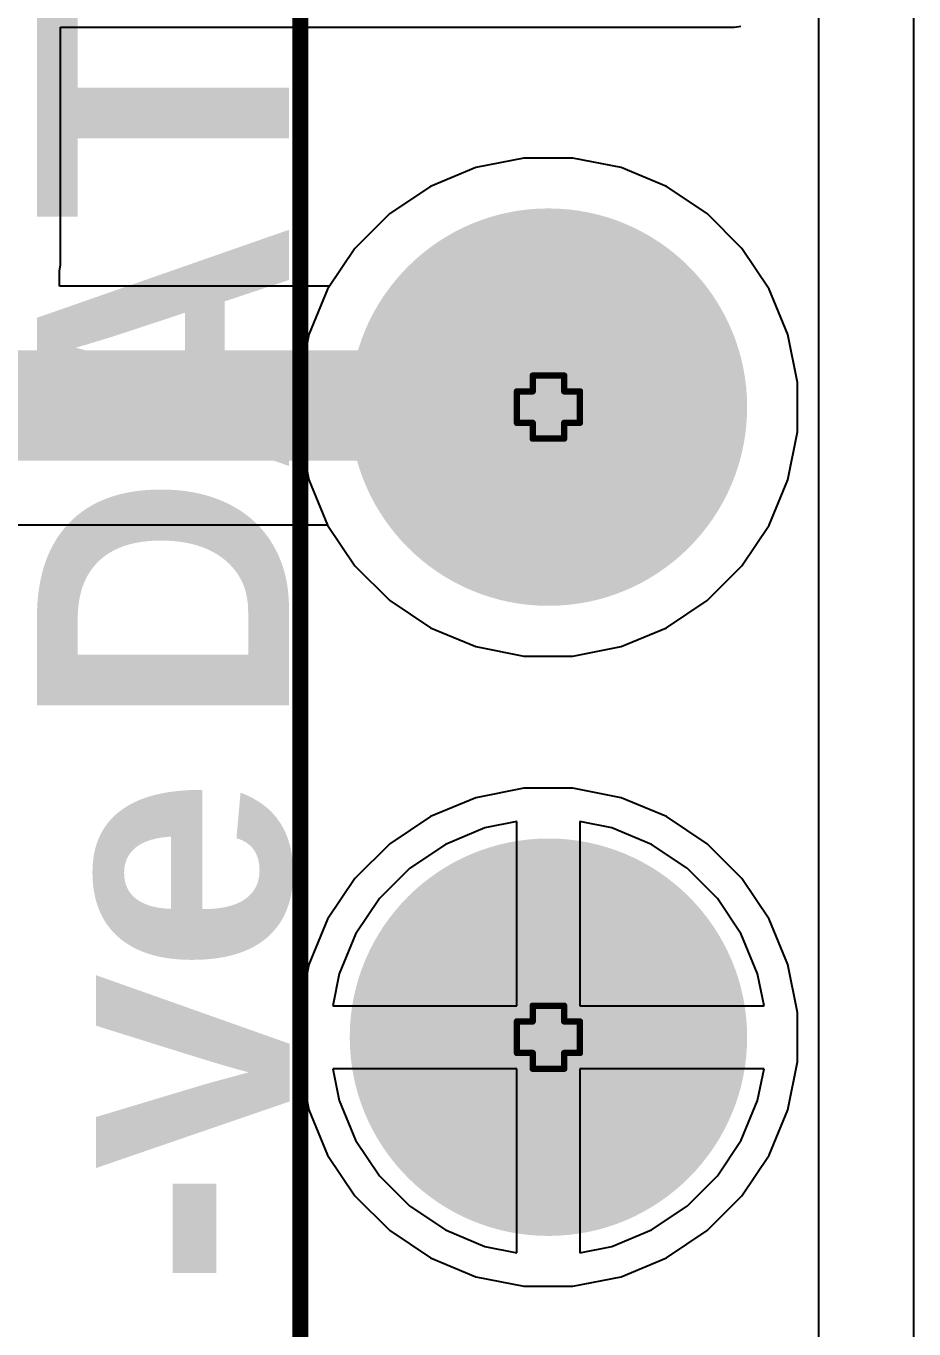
# Model space of a CAD drawing. Header units: inches. Extents: x -3 to 5437, y -3 to 5435.
# Drawn here: x 185.81 to 192.96, y 39.01 to 49.51 of the extents above; entities that cross this region are included whole.
import ezdxf

# ---------------------------------------------------------------- set-up
doc = ezdxf.new("R2010")
doc.units = ezdxf.units.IN
for name, color, linetype in [('Bottom Layer', 5, 'Continuous'), ('Bottom Solder', 6, 'Continuous'), ('Drill Drawing', 1, 'Continuous'), ('GND', 16, 'Continuous'), ('Multi-Layer', 9, 'Continuous'), ('Pad Holes', 156, 'Continuous'), ('PWR', 76, 'Continuous'), ('Top Layer', 1, 'Continuous'), ('Top Overlay', 2, 'Continuous'), ('Top Solder', 216, 'Continuous')]:
    doc.layers.add(name, color=color, linetype=linetype)
doc.styles.add('Arial_Bold', font='', dxfattribs={"height": 0.2})
doc.styles.get('Arial_Bold').set_extended_font_data('Arial', bold=True)

# ---------------------------------------------------------------- blocks, each defined once
blk = doc.blocks.new('TBP01R1_508_03BE_327')
at = {"layer": 'Bottom Layer'}
h = blk.add_hatch(color=5, dxfattribs=at)
edge = h.paths.add_edge_path()
edge.add_arc((2.54, 0), 1.5, 0, 360)
h = blk.add_hatch(color=5, dxfattribs=at)
edge = h.paths.add_edge_path()
edge.add_arc((7.62, 0), 1.5, 0, 360)
at = {"layer": 'Bottom Solder'}
h = blk.add_hatch(color=6, dxfattribs=at)
edge = h.paths.add_edge_path()
edge.add_arc((2.54, 0), 1.602, 0, 360)
h = blk.add_hatch(color=6, dxfattribs=at)
edge = h.paths.add_edge_path()
edge.add_arc((7.62, 0), 1.602, 0, 360)
at = {"layer": 'GND'}
h = blk.add_hatch(color=16, dxfattribs=at)
edge = h.paths.add_edge_path()
edge.add_arc((2.54, 0), 1.5, 0, 360)
h = blk.add_hatch(color=16, dxfattribs=at)
edge = h.paths.add_edge_path()
edge.add_arc((7.62, 0), 1.5, 0, 360)
at = {"layer": 'Multi-Layer'}
h = blk.add_hatch(color=9, dxfattribs=at)
edge = h.paths.add_edge_path()
edge.add_arc((2.54, 0), 1.5, 0, 360)
h = blk.add_hatch(color=9, dxfattribs=at)
edge = h.paths.add_edge_path()
edge.add_arc((7.62, 0), 1.5, 0, 360)
at = {"layer": 'Pad Holes'}
h = blk.add_hatch(color=7, dxfattribs=at)
edge = h.paths.add_edge_path()
edge.add_arc((2.54, 0), 0.85, 0, 360)
h = blk.add_hatch(color=7, dxfattribs=at)
edge = h.paths.add_edge_path()
edge.add_arc((7.62, 0), 0.85, 0, 360)
at = {"layer": 'PWR'}
h = blk.add_hatch(color=76, dxfattribs=at)
edge = h.paths.add_edge_path()
edge.add_arc((2.54, 0), 1.5, 0, 360)
h = blk.add_hatch(color=76, dxfattribs=at)
edge = h.paths.add_edge_path()
edge.add_arc((7.62, 0), 1.5, 0, 360)
at = {"layer": 'Top Layer'}
h = blk.add_hatch(color=1, dxfattribs=at)
edge = h.paths.add_edge_path()
edge.add_arc((2.54, 0), 1.5, 0, 360)
h = blk.add_hatch(color=1, dxfattribs=at)
edge = h.paths.add_edge_path()
edge.add_arc((7.62, 0), 1.5, 0, 360)
at = {"layer": 'Top Solder'}
h = blk.add_hatch(color=216, dxfattribs=at)
edge = h.paths.add_edge_path()
edge.add_arc((2.54, 0), 1.602, 0, 360)
h = blk.add_hatch(color=216, dxfattribs=at)
edge = h.paths.add_edge_path()
edge.add_arc((7.62, 0), 1.602, 0, 360)
at = {"layer": 'Top Overlay'}
blk.add_lwpolyline([(10.96, -2, 0.127, 0.127, 0), (-5.88, -2, 0.127, 0.127, 0)], format="xyseb", dxfattribs=at)

msp = doc.modelspace()

# ---------------------------------------------------------------- hatches: boundary and pattern name
at = {"layer": 'Top Layer'}
msp.add_hatch(color=1, dxfattribs=at).paths.add_polyline_path([(181.532, 46.009), (190.017, 46.009), (190.017, 46.898), (181.532, 46.898)])

# ---------------------------------------------------------------- linework, layer by layer
at = {"layer": 'Bottom Layer'}
for p, q in [((192.964, 22.022), (192.964, 82.956)), ((192.195, 82.54), (192.195, 22.34)), ((189.819, 48.449), (189.431, 48.372)), ((190.215, 48.449), (189.819, 48.449)), ((190.603, 48.372), (190.215, 48.449)), ((189.431, 48.372), (189.066, 48.221)), ((190.968, 48.221), (190.603, 48.372)), ((189.066, 48.221), (188.737, 48.001)), ((191.297, 48.001), (190.968, 48.221)), ((188.737, 48.001), (188.457, 47.721)), ((191.577, 47.721), (191.297, 48.001)), ((188.457, 47.721), (188.237, 47.392)), ((191.796, 47.392), (191.577, 47.721)), ((188.237, 47.392), (188.086, 47.027)), ((191.948, 47.027), (191.796, 47.392)), ((188.086, 47.027), (188.009, 46.639)), ((192.025, 46.639), (191.948, 47.027)), ((188.009, 46.639), (188.009, 46.243)), ((192.025, 46.243), (192.025, 46.639)), ((188.009, 46.243), (188.086, 45.856)), ((191.948, 45.856), (192.025, 46.243)), ((188.086, 45.856), (188.237, 45.49)), ((191.796, 45.49), (191.948, 45.856)), ((188.237, 45.49), (188.457, 45.161)), ((191.577, 45.161), (191.796, 45.49)), ((188.457, 45.161), (188.737, 44.882)), ((191.297, 44.882), (191.577, 45.161)), ((188.737, 44.882), (189.066, 44.662)), ((190.968, 44.662), (191.297, 44.882)), ((189.066, 44.662), (189.431, 44.51)), ((190.603, 44.51), (190.968, 44.662)), ((189.431, 44.51), (189.819, 44.433)), ((189.819, 44.433), (190.215, 44.433)), ((190.215, 44.433), (190.603, 44.51)), ((189.763, 43.099), (189.505, 43.048)), ((189.763, 41.615), (189.763, 43.099)), ((190.528, 43.048), (190.271, 43.099)), ((190.271, 43.099), (190.271, 41.615)), ((189.505, 43.048), (189.186, 42.916)), ((190.848, 42.916), (190.528, 43.048)), ((189.186, 42.916), (188.899, 42.724)), ((191.135, 42.724), (190.848, 42.916)), ((188.899, 42.724), (188.654, 42.479)), ((191.379, 42.479), (191.135, 42.724)), ((188.654, 42.479), (188.462, 42.192)), ((191.571, 42.192), (191.379, 42.479)), ((188.462, 42.192), (188.33, 41.873)), ((191.703, 41.873), (191.571, 42.192)), ((188.33, 41.873), (188.279, 41.615)), ((191.755, 41.615), (191.703, 41.873)), ((188.279, 41.615), (189.763, 41.615)), ((190.271, 41.615), (191.755, 41.615)), ((189.763, 41.107), (188.279, 41.107)), ((188.279, 41.107), (188.33, 40.85)), ((189.763, 39.623), (189.763, 41.107)), ((191.755, 41.107), (190.271, 41.107)), ((190.271, 41.107), (190.271, 39.623)), ((191.703, 40.85), (191.755, 41.107)), ((188.33, 40.85), (188.462, 40.53)), ((191.571, 40.53), (191.703, 40.85)), ((188.462, 40.53), (188.654, 40.243)), ((191.379, 40.243), (191.571, 40.53)), ((188.654, 40.243), (188.899, 39.999)), ((191.135, 39.999), (191.379, 40.243)), ((188.899, 39.999), (189.186, 39.807)), ((190.848, 39.807), (191.135, 39.999)), ((189.186, 39.807), (189.505, 39.675)), ((190.528, 39.675), (190.848, 39.807)), ((189.505, 39.675), (189.763, 39.623)), ((190.271, 39.623), (190.528, 39.675))]:
    msp.add_line(p, q, dxfattribs=at)
at = {"layer": 'Drill Drawing'}
for points in [[(189.89, 46.568, 0.0508, 0.0508, 0), (189.89, 46.695, 0.0508, 0.0508, 0)], [(189.89, 46.695, 0.0508, 0.0508, 0), (190.144, 46.695, 0.0508, 0.0508, 0)], [(190.144, 46.568, 0.0508, 0.0508, 0), (190.144, 46.695, 0.0508, 0.0508, 0)], [(189.763, 46.314, 0.0508, 0.0508, 0), (189.763, 46.568, 0.0508, 0.0508, 0)], [(189.763, 46.568, 0.0508, 0.0508, 0), (189.89, 46.568, 0.0508, 0.0508, 0)], [(190.144, 46.568, 0.0508, 0.0508, 0), (190.271, 46.568, 0.0508, 0.0508, 0)], [(190.271, 46.314, 0.0508, 0.0508, 0), (190.271, 46.568, 0.0508, 0.0508, 0)], [(189.763, 46.314, 0.0508, 0.0508, 0), (189.89, 46.314, 0.0508, 0.0508, 0)], [(189.89, 46.187, 0.0508, 0.0508, 0), (189.89, 46.314, 0.0508, 0.0508, 0)], [(190.144, 46.314, 0.0508, 0.0508, 0), (190.271, 46.314, 0.0508, 0.0508, 0)], [(190.144, 46.187, 0.0508, 0.0508, 0), (190.144, 46.314, 0.0508, 0.0508, 0)], [(189.89, 46.187, 0.0508, 0.0508, 0), (190.144, 46.187, 0.0508, 0.0508, 0)], [(189.89, 41.488, 0.0508, 0.0508, 0), (189.89, 41.615, 0.0508, 0.0508, 0)], [(189.89, 41.615, 0.0508, 0.0508, 0), (190.144, 41.615, 0.0508, 0.0508, 0)], [(190.144, 41.488, 0.0508, 0.0508, 0), (190.144, 41.615, 0.0508, 0.0508, 0)], [(189.763, 41.234, 0.0508, 0.0508, 0), (189.763, 41.488, 0.0508, 0.0508, 0)], [(189.763, 41.488, 0.0508, 0.0508, 0), (189.89, 41.488, 0.0508, 0.0508, 0)], [(190.144, 41.488, 0.0508, 0.0508, 0), (190.271, 41.488, 0.0508, 0.0508, 0)], [(190.271, 41.234, 0.0508, 0.0508, 0), (190.271, 41.488, 0.0508, 0.0508, 0)], [(189.763, 41.234, 0.0508, 0.0508, 0), (189.89, 41.234, 0.0508, 0.0508, 0)], [(189.89, 41.107, 0.0508, 0.0508, 0), (189.89, 41.234, 0.0508, 0.0508, 0)], [(190.144, 41.234, 0.0508, 0.0508, 0), (190.271, 41.234, 0.0508, 0.0508, 0)], [(190.144, 41.107, 0.0508, 0.0508, 0), (190.144, 41.234, 0.0508, 0.0508, 0)], [(189.89, 41.107, 0.0508, 0.0508, 0), (190.144, 41.107, 0.0508, 0.0508, 0)]]:
    msp.add_lwpolyline(points, format="xyseb", dxfattribs=at)
for points in [[(189.877, 46.695, 0.0254, 0.0254, 1), (189.903, 46.695, 0.0254, 0.0254, 1)], [(189.877, 46.695, 0.0254, 0.0254, 1), (189.903, 46.695, 0.0254, 0.0254, 1)], [(190.131, 46.695, 0.0254, 0.0254, 1), (190.157, 46.695, 0.0254, 0.0254, 1)], [(190.131, 46.695, 0.0254, 0.0254, 1), (190.157, 46.695, 0.0254, 0.0254, 1)], [(189.75, 46.568, 0.0254, 0.0254, 1), (189.776, 46.568, 0.0254, 0.0254, 1)], [(189.75, 46.568, 0.0254, 0.0254, 1), (189.776, 46.568, 0.0254, 0.0254, 1)], [(189.877, 46.568, 0.0254, 0.0254, 1), (189.903, 46.568, 0.0254, 0.0254, 1)], [(189.877, 46.568, 0.0254, 0.0254, 1), (189.903, 46.568, 0.0254, 0.0254, 1)], [(190.131, 46.568, 0.0254, 0.0254, 1), (190.157, 46.568, 0.0254, 0.0254, 1)], [(190.131, 46.568, 0.0254, 0.0254, 1), (190.157, 46.568, 0.0254, 0.0254, 1)], [(190.258, 46.568, 0.0254, 0.0254, 1), (190.284, 46.568, 0.0254, 0.0254, 1)], [(190.258, 46.568, 0.0254, 0.0254, 1), (190.284, 46.568, 0.0254, 0.0254, 1)], [(189.75, 46.314, 0.0254, 0.0254, 1), (189.776, 46.314, 0.0254, 0.0254, 1)], [(189.75, 46.314, 0.0254, 0.0254, 1), (189.776, 46.314, 0.0254, 0.0254, 1)], [(189.877, 46.314, 0.0254, 0.0254, 1), (189.903, 46.314, 0.0254, 0.0254, 1)], [(189.877, 46.314, 0.0254, 0.0254, 1), (189.903, 46.314, 0.0254, 0.0254, 1)], [(190.131, 46.314, 0.0254, 0.0254, 1), (190.157, 46.314, 0.0254, 0.0254, 1)], [(190.131, 46.314, 0.0254, 0.0254, 1), (190.157, 46.314, 0.0254, 0.0254, 1)], [(190.258, 46.314, 0.0254, 0.0254, 1), (190.284, 46.314, 0.0254, 0.0254, 1)], [(190.258, 46.314, 0.0254, 0.0254, 1), (190.284, 46.314, 0.0254, 0.0254, 1)], [(189.877, 46.187, 0.0254, 0.0254, 1), (189.903, 46.187, 0.0254, 0.0254, 1)], [(189.877, 46.187, 0.0254, 0.0254, 1), (189.903, 46.187, 0.0254, 0.0254, 1)], [(190.131, 46.187, 0.0254, 0.0254, 1), (190.157, 46.187, 0.0254, 0.0254, 1)], [(190.131, 46.187, 0.0254, 0.0254, 1), (190.157, 46.187, 0.0254, 0.0254, 1)], [(189.877, 41.615, 0.0254, 0.0254, 1), (189.903, 41.615, 0.0254, 0.0254, 1)], [(189.877, 41.615, 0.0254, 0.0254, 1), (189.903, 41.615, 0.0254, 0.0254, 1)], [(190.131, 41.615, 0.0254, 0.0254, 1), (190.157, 41.615, 0.0254, 0.0254, 1)], [(190.131, 41.615, 0.0254, 0.0254, 1), (190.157, 41.615, 0.0254, 0.0254, 1)], [(189.75, 41.488, 0.0254, 0.0254, 1), (189.776, 41.488, 0.0254, 0.0254, 1)], [(189.75, 41.488, 0.0254, 0.0254, 1), (189.776, 41.488, 0.0254, 0.0254, 1)], [(189.877, 41.488, 0.0254, 0.0254, 1), (189.903, 41.488, 0.0254, 0.0254, 1)], [(189.877, 41.488, 0.0254, 0.0254, 1), (189.903, 41.488, 0.0254, 0.0254, 1)], [(190.131, 41.488, 0.0254, 0.0254, 1), (190.157, 41.488, 0.0254, 0.0254, 1)], [(190.131, 41.488, 0.0254, 0.0254, 1), (190.157, 41.488, 0.0254, 0.0254, 1)], [(190.258, 41.488, 0.0254, 0.0254, 1), (190.284, 41.488, 0.0254, 0.0254, 1)], [(190.258, 41.488, 0.0254, 0.0254, 1), (190.284, 41.488, 0.0254, 0.0254, 1)], [(189.75, 41.234, 0.0254, 0.0254, 1), (189.776, 41.234, 0.0254, 0.0254, 1)], [(189.75, 41.234, 0.0254, 0.0254, 1), (189.776, 41.234, 0.0254, 0.0254, 1)], [(189.877, 41.234, 0.0254, 0.0254, 1), (189.903, 41.234, 0.0254, 0.0254, 1)], [(189.877, 41.234, 0.0254, 0.0254, 1), (189.903, 41.234, 0.0254, 0.0254, 1)], [(190.131, 41.234, 0.0254, 0.0254, 1), (190.157, 41.234, 0.0254, 0.0254, 1)], [(190.131, 41.234, 0.0254, 0.0254, 1), (190.157, 41.234, 0.0254, 0.0254, 1)], [(190.258, 41.234, 0.0254, 0.0254, 1), (190.284, 41.234, 0.0254, 0.0254, 1)], [(190.258, 41.234, 0.0254, 0.0254, 1), (190.284, 41.234, 0.0254, 0.0254, 1)], [(189.877, 41.107, 0.0254, 0.0254, 1), (189.903, 41.107, 0.0254, 0.0254, 1)], [(189.877, 41.107, 0.0254, 0.0254, 1), (189.903, 41.107, 0.0254, 0.0254, 1)], [(190.131, 41.107, 0.0254, 0.0254, 1), (190.157, 41.107, 0.0254, 0.0254, 1)], [(190.131, 41.107, 0.0254, 0.0254, 1), (190.157, 41.107, 0.0254, 0.0254, 1)]]:
    msp.add_lwpolyline(points, format="xyseb", close=True, dxfattribs=at)
at = {"layer": 'GND'}
for p, q in [((189.819, 48.449), (189.431, 48.372)), ((190.215, 48.449), (189.819, 48.449)), ((190.603, 48.372), (190.215, 48.449)), ((189.431, 48.372), (189.066, 48.221)), ((190.968, 48.221), (190.603, 48.372)), ((189.066, 48.221), (188.737, 48.001)), ((191.297, 48.001), (190.968, 48.221)), ((188.737, 48.001), (188.457, 47.721)), ((191.577, 47.721), (191.297, 48.001)), ((188.457, 47.721), (188.237, 47.392)), ((191.796, 47.392), (191.577, 47.721)), ((188.237, 47.392), (188.086, 47.027)), ((191.948, 47.027), (191.796, 47.392)), ((188.086, 47.027), (188.009, 46.639)), ((192.025, 46.639), (191.948, 47.027)), ((188.009, 46.639), (188.009, 46.243)), ((192.025, 46.243), (192.025, 46.639)), ((188.009, 46.243), (188.086, 45.856)), ((191.948, 45.856), (192.025, 46.243)), ((188.086, 45.856), (188.237, 45.49)), ((191.796, 45.49), (191.948, 45.856)), ((188.237, 45.49), (188.457, 45.161)), ((191.577, 45.161), (191.796, 45.49)), ((188.457, 45.161), (188.737, 44.882)), ((191.297, 44.882), (191.577, 45.161)), ((188.737, 44.882), (189.066, 44.662)), ((190.968, 44.662), (191.297, 44.882)), ((189.066, 44.662), (189.431, 44.51)), ((190.603, 44.51), (190.968, 44.662)), ((189.431, 44.51), (189.819, 44.433)), ((189.819, 44.433), (190.215, 44.433)), ((190.215, 44.433), (190.603, 44.51)), ((189.763, 43.099), (189.505, 43.048)), ((189.763, 41.615), (189.763, 43.099)), ((190.528, 43.048), (190.271, 43.099)), ((190.271, 43.099), (190.271, 41.615)), ((189.505, 43.048), (189.186, 42.916)), ((190.848, 42.916), (190.528, 43.048)), ((189.186, 42.916), (188.899, 42.724)), ((191.135, 42.724), (190.848, 42.916)), ((188.899, 42.724), (188.654, 42.479)), ((191.379, 42.479), (191.135, 42.724)), ((188.654, 42.479), (188.462, 42.192)), ((191.571, 42.192), (191.379, 42.479)), ((188.462, 42.192), (188.33, 41.873)), ((191.703, 41.873), (191.571, 42.192)), ((188.33, 41.873), (188.279, 41.615)), ((191.755, 41.615), (191.703, 41.873)), ((188.279, 41.615), (189.763, 41.615)), ((190.271, 41.615), (191.755, 41.615)), ((189.763, 41.107), (188.279, 41.107)), ((188.279, 41.107), (188.33, 40.85)), ((189.763, 39.623), (189.763, 41.107)), ((191.755, 41.107), (190.271, 41.107)), ((190.271, 41.107), (190.271, 39.623)), ((191.703, 40.85), (191.755, 41.107)), ((188.33, 40.85), (188.462, 40.53)), ((191.571, 40.53), (191.703, 40.85)), ((188.462, 40.53), (188.654, 40.243)), ((191.379, 40.243), (191.571, 40.53)), ((188.654, 40.243), (188.899, 39.999)), ((191.135, 39.999), (191.379, 40.243)), ((188.899, 39.999), (189.186, 39.807)), ((190.848, 39.807), (191.135, 39.999)), ((189.186, 39.807), (189.505, 39.675)), ((190.528, 39.675), (190.848, 39.807)), ((189.505, 39.675), (189.763, 39.623)), ((190.271, 39.623), (190.528, 39.675))]:
    msp.add_line(p, q, dxfattribs=at)
at = {"layer": 'PWR'}
for p, q in [((189.819, 48.449), (189.431, 48.372)), ((190.215, 48.449), (189.819, 48.449)), ((190.603, 48.372), (190.215, 48.449)), ((189.431, 48.372), (189.066, 48.221)), ((190.968, 48.221), (190.603, 48.372)), ((189.066, 48.221), (188.737, 48.001)), ((191.297, 48.001), (190.968, 48.221)), ((188.737, 48.001), (188.457, 47.721)), ((191.577, 47.721), (191.297, 48.001)), ((188.457, 47.721), (188.237, 47.392)), ((191.796, 47.392), (191.577, 47.721)), ((188.237, 47.392), (188.086, 47.027)), ((191.948, 47.027), (191.796, 47.392)), ((188.086, 47.027), (188.009, 46.639)), ((192.025, 46.639), (191.948, 47.027)), ((188.009, 46.639), (188.009, 46.243)), ((192.025, 46.243), (192.025, 46.639)), ((188.009, 46.243), (188.086, 45.856)), ((191.948, 45.856), (192.025, 46.243)), ((188.086, 45.856), (188.237, 45.49)), ((191.796, 45.49), (191.948, 45.856)), ((188.237, 45.49), (188.457, 45.161)), ((191.577, 45.161), (191.796, 45.49)), ((188.457, 45.161), (188.737, 44.882)), ((191.297, 44.882), (191.577, 45.161)), ((188.737, 44.882), (189.066, 44.662)), ((190.968, 44.662), (191.297, 44.882)), ((189.066, 44.662), (189.431, 44.51)), ((190.603, 44.51), (190.968, 44.662)), ((189.431, 44.51), (189.819, 44.433)), ((189.819, 44.433), (190.215, 44.433)), ((190.215, 44.433), (190.603, 44.51)), ((189.431, 43.292), (189.066, 43.141)), ((189.819, 43.369), (189.431, 43.292)), ((190.215, 43.369), (189.819, 43.369)), ((190.603, 43.292), (190.215, 43.369)), ((190.968, 43.141), (190.603, 43.292)), ((189.066, 43.141), (188.737, 42.921)), ((191.297, 42.921), (190.968, 43.141)), ((188.737, 42.921), (188.457, 42.641)), ((191.577, 42.641), (191.297, 42.921)), ((188.457, 42.641), (188.237, 42.312)), ((191.796, 42.312), (191.577, 42.641)), ((188.237, 42.312), (188.086, 41.947)), ((191.948, 41.947), (191.796, 42.312)), ((188.086, 41.947), (188.009, 41.559)), ((192.025, 41.559), (191.948, 41.947)), ((188.009, 41.559), (188.009, 41.163)), ((192.025, 41.163), (192.025, 41.559)), ((188.009, 41.163), (188.086, 40.776)), ((191.948, 40.776), (192.025, 41.163)), ((188.086, 40.776), (188.237, 40.41)), ((191.796, 40.41), (191.948, 40.776)), ((188.237, 40.41), (188.457, 40.081)), ((191.577, 40.081), (191.796, 40.41)), ((188.457, 40.081), (188.737, 39.802)), ((191.297, 39.802), (191.577, 40.081)), ((188.737, 39.802), (189.066, 39.582)), ((190.968, 39.582), (191.297, 39.802)), ((189.066, 39.582), (189.431, 39.43)), ((190.603, 39.43), (190.968, 39.582)), ((189.431, 39.43), (189.819, 39.353)), ((190.215, 39.353), (190.603, 39.43)), ((189.819, 39.353), (190.215, 39.353))]:
    msp.add_line(p, q, dxfattribs=at)
at = {"layer": 'Top Layer'}
for p, q in [((186.083, 47.588), (186.083, 49.503)), ((186.083, 49.503), (191.517, 49.503)), ((191.517, 49.503), (191.567, 49.513)), ((189.819, 48.449), (189.431, 48.372)), ((190.215, 48.449), (189.819, 48.449)), ((190.603, 48.372), (190.215, 48.449)), ((189.431, 48.372), (189.066, 48.221)), ((190.968, 48.221), (190.603, 48.372)), ((189.066, 48.221), (188.737, 48.001)), ((191.297, 48.001), (190.968, 48.221)), ((188.737, 48.001), (188.457, 47.721)), ((191.577, 47.721), (191.297, 48.001)), ((188.457, 47.721), (188.253, 47.416)), ((191.796, 47.392), (191.577, 47.721)), ((186.074, 47.538), (186.083, 47.588)), ((186.074, 47.416), (186.074, 47.538)), ((188.253, 47.416), (186.074, 47.416)), ((191.948, 47.027), (191.796, 47.392)), ((192.025, 46.639), (191.948, 47.027)), ((192.025, 46.243), (192.025, 46.639)), ((191.948, 45.856), (192.025, 46.243)), ((191.796, 45.49), (191.948, 45.856)), ((183.333, 45.492), (188.237, 45.492)), ((188.237, 45.492), (188.237, 45.49)), ((188.237, 45.49), (188.457, 45.161)), ((191.577, 45.161), (191.796, 45.49)), ((188.457, 45.161), (188.737, 44.882)), ((191.297, 44.882), (191.577, 45.161)), ((188.737, 44.882), (189.066, 44.662)), ((190.968, 44.662), (191.297, 44.882)), ((189.066, 44.662), (189.431, 44.51)), ((190.603, 44.51), (190.968, 44.662)), ((189.431, 44.51), (189.819, 44.433)), ((189.819, 44.433), (190.215, 44.433)), ((190.215, 44.433), (190.603, 44.51)), ((189.763, 43.099), (189.505, 43.048)), ((189.763, 41.615), (189.763, 43.099)), ((190.528, 43.048), (190.271, 43.099)), ((190.271, 43.099), (190.271, 41.615)), ((189.505, 43.048), (189.186, 42.916)), ((190.848, 42.916), (190.528, 43.048)), ((189.186, 42.916), (188.899, 42.724)), ((191.135, 42.724), (190.848, 42.916)), ((188.899, 42.724), (188.654, 42.479)), ((191.379, 42.479), (191.135, 42.724)), ((188.654, 42.479), (188.462, 42.192)), ((191.571, 42.192), (191.379, 42.479)), ((188.462, 42.192), (188.33, 41.873)), ((191.703, 41.873), (191.571, 42.192)), ((188.33, 41.873), (188.279, 41.615)), ((191.755, 41.615), (191.703, 41.873)), ((188.279, 41.615), (189.763, 41.615)), ((190.271, 41.615), (191.755, 41.615)), ((189.763, 41.107), (188.279, 41.107)), ((188.279, 41.107), (188.33, 40.85)), ((189.763, 39.623), (189.763, 41.107)), ((191.755, 41.107), (190.271, 41.107)), ((190.271, 41.107), (190.271, 39.623)), ((191.703, 40.85), (191.755, 41.107)), ((188.33, 40.85), (188.462, 40.53)), ((191.571, 40.53), (191.703, 40.85)), ((188.462, 40.53), (188.654, 40.243)), ((191.379, 40.243), (191.571, 40.53)), ((188.654, 40.243), (188.899, 39.999)), ((191.135, 39.999), (191.379, 40.243)), ((188.899, 39.999), (189.186, 39.807)), ((190.848, 39.807), (191.135, 39.999)), ((189.186, 39.807), (189.505, 39.675)), ((190.528, 39.675), (190.848, 39.807)), ((189.505, 39.675), (189.763, 39.623)), ((190.271, 39.623), (190.528, 39.675))]:
    msp.add_line(p, q, dxfattribs=at)

# ---------------------------------------------------------------- block references
at = {"rotation": 270}
msp.add_blockref('TBP01R1_508_03BE_327', (190.017, 48.981), dxfattribs=at)

# ---------------------------------------------------------------- texts
at = {"layer": 'Top Overlay', "style": 'Arial_Bold'}
for s, p in [('DATA', (187.925, 43.846)), ('-ve', (187.93, 39.35))]:
    msp.add_text(s, height=2.032, rotation=90, dxfattribs=at).set_placement(p)

doc.saveas('drawing.dxf')
